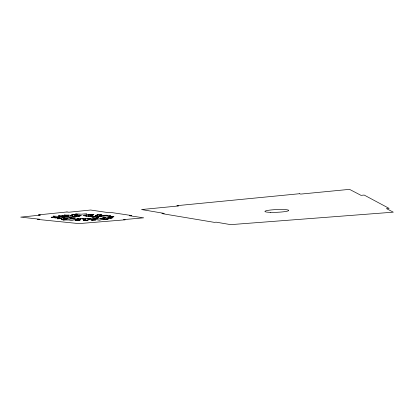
<?xml version="1.0" encoding="UTF-8"?>
<svg xmlns="http://www.w3.org/2000/svg" width="414" height="414" viewBox="0 0 414 414"><rect width="100%" height="100%" fill="white"/><g stroke="black" fill="none" stroke-linecap="round" stroke-linejoin="round"><path stroke-width="0.62" d="M63.565 216.584L65.955 216.667L63.554 216.594M74.489 218.613L73.407 218.566L74.504 218.597M96.892 215.554L95.132 215.456L97.683 215.497L96.892 215.554M60.516 218.711L57.411 218.835L58.126 218.659L57.054 218.504L62.079 218.613L60.516 218.711M103.981 218.069L102.31 217.976L104.747 218.018L103.981 218.069M67.751 215.28L64.496 215.415L65.257 215.218L64.154 215.042L69.397 215.171L67.751 215.28M70.178 217.547L70.561 217.619L69.293 217.65L70.178 217.547M79.105 215.942L79.483 216.025L78.189 216.051L79.105 215.942M101.782 218.416L102.491 218.561L100.048 218.623L101.782 218.416M80.808 218.871L79.928 218.97L81.165 218.944L80.792 218.918M86.655 220.336L83.654 220.455L84.399 220.289L83.437 220.139L88.182 220.238L86.655 220.336M95.401 216.362L95.748 216.439L94.48 216.465L95.401 216.362M96.012 218.162L95.117 218.266L96.353 218.235L95.986 218.214M70.587 217.899L69.754 217.842L70.991 217.878L70.587 217.899M100.302 214.959L97.057 215.094L97.89 214.897L96.897 214.726L101.958 214.85L100.302 214.959M76.761 216.17L75.912 216.108L77.175 216.149L76.761 216.17M69.837 219.022L65.081 218.918L66.851 219.518L62.912 219.989L68.817 219.984L71.731 220.507L73.676 219.922L79.426 219.782L74.846 219.358L75.25 218.985L84.063 218.318L93.911 218.773L95.101 219.26L91.044 219.731L96.824 219.725L99.453 220.243L101.425 219.71L107.293 219.518L102.905 219.161L103.842 218.535C104.059 219.047 91.603 218.799 94.765 218.468L91.861 217.573L98.962 216.734L103.091 216.739L105.772 217.309L108.075 216.677L114.01 216.532L109.477 216.129L110.522 215.446L105.311 215.849L99.877 215.57L100.39 215.803L98.915 215.989L101.347 216.227L98.599 216.553L88.115 216.543L83.079 215.528L84.627 215.052L86.086 215.28L90.78 214.902L85.895 214.473L86.738 213.748L81.434 214.173L75.643 213.872L77.423 214.571L72.243 214.442L72.786 214.649L71.503 214.809L79.436 215.114L81.48 215.523L77.76 216.667L66.83 216.936L63.492 216.667L64.092 215.984L58.99 216.382L53.178 216.108L55.155 216.765L51.098 217.278L57.313 217.278L60.48 217.852L62.421 217.215L67.058 217.102L75.384 217.774L74.189 218.887L69.837 219.022M110.579 218.173L107.495 218.297L108.313 218.121L107.397 217.966L112.158 218.074L110.579 218.173M83.214 218.985L82.417 218.934L83.612 218.965L83.204 218.949M59.751 216.01L59.58 216.217L62.84 216.18L62.271 215.984L63.523 215.823L58.219 215.885L59.751 216.01M58.622 217.51L59.947 217.826L54.783 217.888L55.993 217.738L55.414 217.552L58.622 217.51M62.7 219.441L65.619 219.591L65.091 219.41L66.281 219.265L61.256 219.332L62.7 219.441M66.892 216.103L68.776 216.01L66.142 216.041L66.892 216.103M93.595 216.253L92.777 216.191L94.009 216.227L93.595 216.253M66.287 218.783L68.093 218.695L65.562 218.727L66.287 218.783M72.388 216.563L73.325 216.517L72.02 216.532L72.388 216.563M97.155 218.002L96.364 217.945L97.559 217.981L97.155 218.002M72.155 218.385L73.061 218.338L71.793 218.354L72.155 218.385M78.965 219.994L78.753 220.176L80.125 220.279L75.229 220.346L78.965 219.994M90.117 214.571L89.859 214.788L93.119 214.747L92.643 214.545L93.957 214.385L88.653 214.447L90.117 214.571M88.637 215.979L89.574 215.932L88.28 215.948L88.637 215.979M91.08 215.285L92.974 215.192L90.355 215.223L91.08 215.285M87.566 218.902L88.467 218.861L87.219 218.877L87.566 218.902M88.627 219.575L90.407 219.492L87.944 219.523L88.627 219.575M92.317 220.108L92.074 220.289L95.846 219.937L90.977 220L92.317 220.108M97.761 217.464L98.677 217.422L97.414 217.438L97.761 217.464M106.915 215.244L106.61 215.451L108.002 215.575L102.843 215.632L104.147 215.477L103.712 215.28L106.915 215.244M103.919 217.516L105.751 217.428L103.241 217.459L103.919 217.516M109.55 217.262L109.249 217.459L113.229 217.086L108.199 217.148L109.55 217.262M107.443 218.68L107.154 218.866L108.468 218.975L103.572 219.037L107.443 218.68M86.283 215.823L85.765 215.896L87.028 215.854L86.283 215.823M90.009 218.716L89.512 218.783L90.723 218.742L90.009 218.716M97.823 217.107L97.306 217.174L98.542 217.133L97.823 217.107M63.766 217.764L62.11 217.795L64.631 217.728L63.766 217.764M76.44 215.378L74.743 215.409L77.335 215.342L76.44 215.378M78.562 218.799L77.537 218.882L78.562 218.799M79.695 219.653L78.101 219.684L80.528 219.622L79.695 219.653M74.106 216.341L75.1 216.315L73.795 216.305L74.106 216.341M70.866 218.147L71.834 218.121L70.561 218.111L70.866 218.147M90.94 216.082L91.929 216.056L90.64 216.046L90.94 216.082M85.124 218.959L86.071 218.934L84.834 218.928L85.124 218.959M97.383 217.733L98.341 217.707L97.093 217.697L97.383 217.733M74.981 214.794L74.551 214.928L75.809 214.773L74.981 214.794M70.639 215.658L70.308 215.756L72.673 215.616L70.054 215.575L70.639 215.658M63.839 218.276L63.533 218.369L65.805 218.24L63.264 218.204L63.839 218.276M83.618 219.658L83.292 219.746L85.517 219.622L83.09 219.586L83.618 219.658M66.985 211.968L38.404 214.882L40.381 215.12L20.7 217.117L39.516 219.213L37.591 219.399L78.929 223.607L125.126 219.813L123.667 219.617L143.674 217.831L129.442 215.735L131.585 215.539L110.103 212.346L107.878 212.558L90.64 210.022L68.9 212.227L66.985 211.968M299.643 193.711L176.902 205.675L178.403 205.97L141.521 209.551L164.172 213.381L161.91 213.593L214.219 222.344L216.232 222.183L230.748 224.642L393.3 212.17L386.448 208.599L389.103 208.387L364.175 195.061L361.018 195.351L349.514 189.358L300.683 194.099L299.643 193.711M270.715 212.361A11.928 1.371 -2.4 0 0 288.749 210.457A11.928 1.371 -2.4 0 0 271.03 209.97A11.928 1.371 -2.4 0 0 270.715 212.361"/></g></svg>
